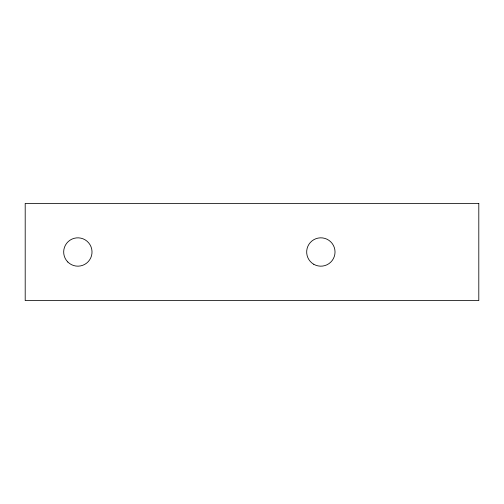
<?xml version="1.0" encoding="UTF-8"?>
<svg xmlns="http://www.w3.org/2000/svg" width="504" height="504" viewBox="0 0 504 504"><rect width="100%" height="100%" fill="white"/><g stroke="black" fill="none" stroke-linecap="round" stroke-linejoin="round"><path stroke-width="0.76" d="M478.8 203.402L25.2 203.402L25.2 300.598L478.8 300.598L478.8 203.402M313.765 264.279A14.175 14.175 0 0 0 335.028 252A14.175 14.175 0 0 0 313.765 239.721A14.175 14.175 0 0 0 313.765 264.279M67.826 262.023A14.175 14.175 0 0 0 91.539 255.667A14.175 14.175 0 0 0 74.183 238.31A14.175 14.175 0 0 0 67.826 262.023"/></g></svg>
